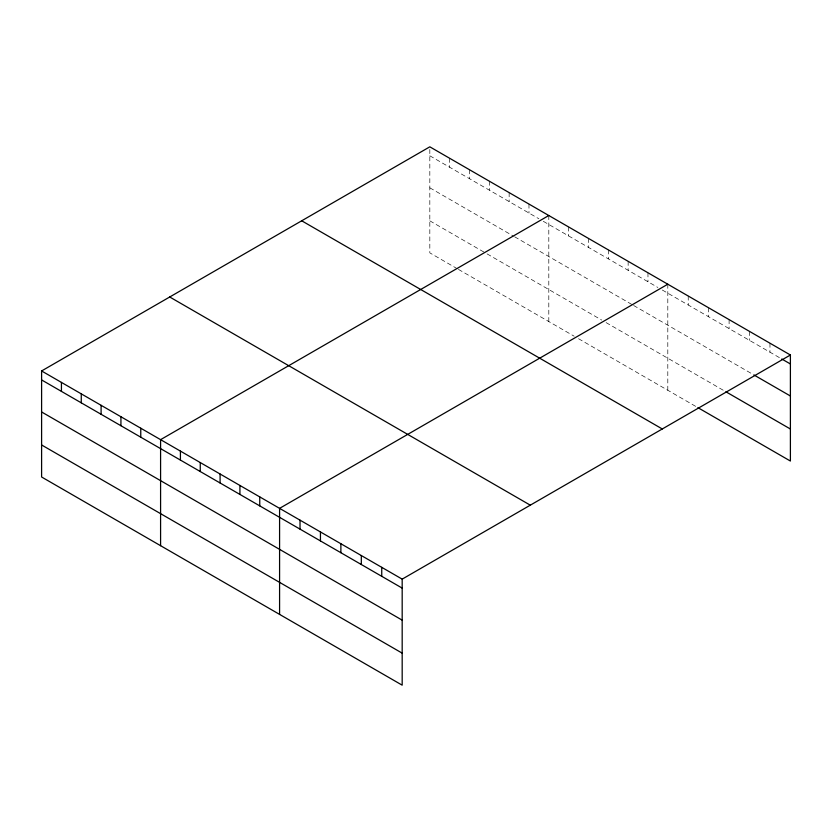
<?xml version="1.0" encoding="UTF-8"?>
<svg xmlns="http://www.w3.org/2000/svg" width="832" height="832" viewBox="0 0 832 832"><rect width="100%" height="100%" fill="white"/><g stroke="black" fill="none" stroke-linecap="round" stroke-linejoin="round"><path stroke-width="0.62" stroke-dasharray="4.16 3.12" d="M457.361 268.767L429.822 252.866L429.822 146.827M429.822 155.792L538.897 218.764M543.306 221.312L657.883 287.466M662.293 290.014L780.718 358.384M429.822 187.824L513.552 236.174M514.654 236.808L632.549 304.866M633.651 305.5L752.762 374.275M429.822 220.834L486.013 253.271M487.115 253.906L601.692 320.06M606.102 322.608L724.797 391.134M458.463 269.402L574.153 336.19M578.562 338.738L695.76 406.401M769.964 343.21L769.964 352.175M749.538 331.406L749.538 340.382M729.102 319.613L729.102 328.578M708.666 307.819L708.666 316.784M688.23 296.015L688.23 304.99M667.805 284.222L667.805 390.26M647.972 272.771L647.972 281.746M628.139 261.321L628.139 270.296M608.306 249.87L608.306 258.846M588.474 238.42L588.474 247.395M568.641 226.97L568.641 235.945M548.808 215.519L548.808 321.558M528.975 204.069L528.975 213.044M509.142 192.618L509.142 201.594M489.32 181.168L489.32 190.143M469.487 169.728L469.487 178.693M449.654 158.278L449.654 167.242"/><path stroke-width="1.25" d="M697.913 407.649L790.4 461.042L790.4 355.004L429.822 146.827L41.6 370.958L41.6 476.996L402.178 685.173L402.178 579.134L41.6 370.958M548.808 215.519L160.586 439.66L160.586 545.698M667.805 284.222L279.583 508.362L279.583 614.401M402.178 579.134L790.4 355.004M781.799 359.008L790.4 363.969M753.834 374.899L790.4 396.001M725.878 391.758L790.4 429.01M301.704 220.792L662.282 428.969M169.718 296.993L530.296 505.17M41.6 379.933L402.178 588.11M41.6 411.965L402.178 620.142M41.6 444.964L402.178 653.141M381.742 567.341L381.742 576.316M361.317 555.547L361.317 564.512M340.881 543.754L340.881 552.718M320.445 531.95L320.445 540.925M300.019 520.156L300.019 529.121M259.75 496.912L259.75 505.877M239.918 485.462L239.918 494.426M220.085 474.011L220.085 482.976M200.252 462.561L200.252 471.526M180.419 451.11L180.419 460.075M140.764 428.21L140.764 437.174M120.931 416.759L120.931 425.724M101.098 405.309L101.098 414.284M81.266 393.858L81.266 402.834M61.433 382.408L61.433 391.383"/></g></svg>
